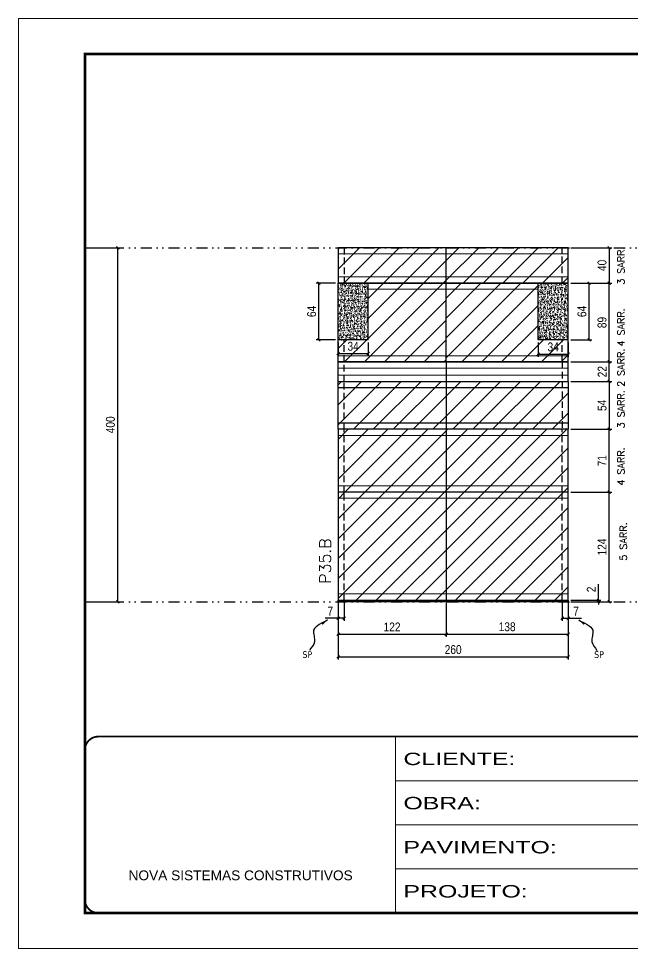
# Model space of a CAD drawing. Extents: x 28748 to 35002, y 14885 to 43501.
# Drawn here: x 30347 to 31040, y 25222 to 26272 of the extents above; entities that cross this region are included whole.
import ezdxf

# ---------------------------------------------------------------- set-up
doc = ezdxf.new("R2010")
doc.units = 0
for name, pattern in [('CONTINUO', [0]), ('DASHED', [0.75, 0.5, -0.25]), ('DIVIDE2', [0.625, 0.25, -0.125, 0, -0.125, 0, -0.125]), ('HIDDEN', [0.375, 0.25, -0.125])]:
    doc.linetypes.add(name, pattern=pattern)
for name, color, linetype in [('COTA', 241, 'Continuous'), ('Nível', 160, 'Continuous'), ('Painéis', 200, 'Continuous'), ('SARR_2.2x7', 40, 'Continuous'), ('Sarrafo de Pressão', 42, 'HIDDEN'), ('texto', 7, 'Continuous')]:
    doc.layers.add(name, color=color, linetype=linetype)
for name, color, linetype, lineweight in [('Folhas', 255, 'Continuous', 9), ('Hachura', 251, 'Continuous', 9), ('Sarr 2.2x7', 40, 'Continuous', 9), ('SARRAFO DE PRESSAO', 251, 'DASHED', 9), ('Texto Seção', 7, 'Continuous', 15)]:
    doc.layers.add(name, color=color, linetype=linetype, lineweight=lineweight)
doc.styles.add('ARIAL', font='arial.ttf')
doc.styles.add('COTA TECNICA', font='techl___.ttf', dxfattribs={"height": 10})
doc.styles.add('COTA TECNICA-50', font='techl___.ttf', dxfattribs={"height": 10})
doc.styles.add('REGUA-120', font='ROMANS.shx', dxfattribs={"height": 15})
doc.styles.add('ROMANS', font='romans.shx')
doc.styles.get("Standard").update_dxf_attribs({"font": 'arial.ttf'})
doc.styles.add('Tecnologia', font='')
doc.styles.get('Tecnologia').set_extended_font_data('Forgotten Futurist')
doc.dimstyles.new('COTA PAINEL-50', dxfattribs={"dimtxt": 10, "dimasz": 3, "dimexe": 3, "dimexo": 3, "dimgap": 3, "dimtad": 1, "dimdec": 1, "dimzin": 12, "dimdsep": 46, "dimtxsty": 'COTA TECNICA-50', "dimblk1": 'OBLIQUE', "dimblk2": 'OBLIQUE', "dimsah": 1, "dimcen": 0.9, "dimclrd": 4, "dimclre": 4, "dimclrt": 240, "dimadec": 1, "dimazin": 3, "dimtfac": 1, "dimtdec": 1, "dimtmove": 0, "dimatfit": 3, "dimfxl": 1, "dimtolj": 1, "dimtzin": 12, "dimarcsym": 0})
doc.dimstyles.new('PAINEL', dxfattribs={"dimtxt": 10, "dimasz": 3, "dimexe": 3, "dimexo": 3, "dimgap": 3, "dimtad": 1, "dimdec": 1, "dimzin": 12, "dimdsep": 46, "dimtxsty": 'COTA TECNICA', "dimblk1": 'OBLIQUE', "dimblk2": 'OBLIQUE', "dimsah": 1, "dimcen": 0.9, "dimclrd": 4, "dimclre": 4, "dimclrt": 240, "dimadec": 1, "dimazin": 3, "dimtfac": 1, "dimtdec": 1, "dimtmove": 0, "dimatfit": 3, "dimfxl": 1, "dimtolj": 1, "dimtzin": 12, "dimarcsym": 0})
doc.dimstyles.get("Standard").update_dxf_attribs({"dimtxt": 0.18, "dimasz": 0.18, "dimexe": 0.18, "dimexo": 0.0625, "dimgap": 0.09, "dimtad": 0, "dimtih": 1, "dimtoh": 1, "dimdec": 4, "dimzin": 0, "dimdsep": 46, "dimtxsty": 'Standard', "dimcen": 0.09, "dimadec": 0, "dimazin": 0, "dimtfac": 1, "dimtdec": 4, "dimtofl": 0, "dimtmove": 0, "dimatfit": 3, "dimfxl": 1, "dimtolj": 1, "dimtzin": 0, "dimarcsym": 0})
pattern_1 = [(45, (-98687.658, -2076.637), (-11.2253202, 11.2253202), [])]
pattern_2 = [(50, (23462.558, 29261.3907), (5.46554, -0.4781726), [0.5715, -6.2865]), (355, (23462.558, 29261.3907), (-1.0573026, 5.7317054), [0.4572, -5.0292175]), (100.451445, (23463.0134, 29261.351), (4.4082374, 5.2535326), [0.4857003, -5.3427073]), (46.1842, (23462.558, 29262.915), (8.132371, -1.26127), [0.85725, -9.42975]), (96.63556, (23463.2356, 29262.81), (7.122124, 7.422784), [0.728551, -8.014068]), (351.18415, (23462.558, 29262.915), (7.122124, 7.422784), [0.685799, -7.543792]), (21, (23463.32, 29262.5337), (4.5484317, -3.067956), [0.5715, -6.2865]), (326, (23463.32, 29262.5337), (1.854061, 5.525639), [0.4572, -5.0292]), (71.451445, (23463.699, 29262.278), (6.4024926, 2.457683), [0.4857003, -5.342698]), (37.5, (23462.558, 29261.3907), (0.0926581, 2.53665117), [0, -4.96824, 0, -5.1054, 0, -5.04825]), (7.5, (23462.558, 29261.3907), (2.0045899, 3.0054172), [0, -2.91084, 0, -4.85394, 0, -1.92405]), (327.5, (23460.8586, 29261.3907), (4.06771786, -0.1718623), [0, -1.905, 0, -5.9436, 0, -7.8867]), (317.5, (23460.0966, 29261.3907), (4.4438754, 0.7627947), [0, -2.4765, 0, -3.94716, 0, -5.6007])]
pattern_3 = [(45, (22629.309, 32144.585), (-11.22532, 11.22532), [])]

# ---------------------------------------------------------------- blocks, each defined once
blk = doc.blocks.new('9999999999')
at = {"color": 30, "linetype": 'CONTINUO'}
for p, q in [((98564.6, 34230.2), (98564.6, 34429.4)), ((98564.6, 34379.6), (99584, 34379.6)), ((98564.6, 34329.8), (99488, 34329.8)), ((98564.6, 34280), (99488, 34280))]:
    blk.add_line(p, q, dxfattribs=at)
at = {"color": 30, "linetype": 'CONTINUO', "const_width": 2}
blk.add_lwpolyline([(99584, 34230.2), (99584, 34414.4, 0.414214), (99569, 34429.4), (98229, 34429.4, 0.414214), (98214, 34414.4), (98214, 34245.2, 0.414214), (98229, 34230.2), (99584, 34230.2)], format="xyb", dxfattribs=at)
at = {"layer": 'Folhas'}
blk.add_lwpolyline([(98139, 34190.2), (99624, 34190.2), (99624, 35240.2), (98139, 35240.2)], close=True, dxfattribs=at)
at = {"layer": 'Folhas', "color": 30, "const_width": 3}
blk.add_lwpolyline([(98214, 34230.2), (99584, 34230.2), (99584, 35200.2), (98214, 35200.2)], close=True, dxfattribs=at)
at = {"color": 7, "linetype": 'Continuous', "ltscale": 5, "style": 'ARIAL'}
blk.add_text('NOVA SISTEMAS CONSTRUTIVOS', height=11.059, dxfattribs=at).set_placement((98263.2, 34267.2))
at = {"layer": 'Folhas', "color": 7, "style": 'Tecnologia', "width": 1.5}
for s, p in [('CLIENTE:', (98573.7, 34397.2)), ('OBRA:', (98573.7, 34347.3)), ('PAVIMENTO:', (98573.7, 34297.5)), ('PROJETO:', (98573.7, 34247.7))]:
    blk.add_text(s, height=14, dxfattribs=at).set_placement(p)
blk = doc.blocks.new('_Oblique')
at = {"color": 0, "linetype": 'ByBlock', "lineweight": -2}
blk.add_line((-0.5, -0.5), (0.5, 0.5), dxfattribs=at)
blk = doc.blocks.new('*D1207')
at = {"layer": 'COTA', "color": 4, "lineweight": -2, "transparency": 16777216}
for p, q in [((30707.7, 25612.4), (30707.7, 25548.4)), ((30967.7, 25612.4), (30967.7, 25548.4)), ((30707.7, 25551.4), (30967.7, 25551.4))]:
    blk.add_line(p, q, dxfattribs=at)
at = {"layer": 'Defpoints', "color": 0, "transparency": 16777216}
for p in [(30707.7, 25615.4), (30967.7, 25615.4), (30967.7, 25551.4)]:
    blk.add_point(p, dxfattribs=at)
at = {"layer": 'COTA', "color": 4, "lineweight": -2, "transparency": 16777216, "xscale": 3, "yscale": 3, "zscale": 3, "rotation": 180}
blk.add_blockref('_Oblique', (30707.7, 25551.4), dxfattribs=at)
at = {"layer": 'COTA', "color": 4, "lineweight": -2, "transparency": 16777216, "xscale": 3, "yscale": 3, "zscale": 3}
blk.add_blockref('_Oblique', (30967.7, 25551.4), dxfattribs=at)
at = {"layer": 'COTA', "color": 240, "transparency": 16777216, "insert": (30837.7, 25559.5), "char_height": 10, "attachment_point": 5, "style": 'COTA TECNICA'}
blk.add_mtext('\\A1;260', dxfattribs=at)
blk = doc.blocks.new('*D1208')
at = {"layer": 'COTA', "color": 4, "lineweight": -2, "transparency": 16777216}
for p, q in [((30707.7, 25610.4), (30707.7, 25591.9)), ((30714.7, 25612.4), (30714.7, 25591.9)), ((30707.7, 25594.9), (30693, 25594.9)), ((30714.7, 25594.9), (30707.7, 25594.9))]:
    blk.add_line(p, q, dxfattribs=at)
at = {"layer": 'Defpoints', "color": 0, "transparency": 16777216}
for p in [(30707.7, 25613.4), (30714.7, 25615.4), (30707.7, 25594.9)]:
    blk.add_point(p, dxfattribs=at)
at = {"layer": 'COTA', "color": 4, "lineweight": -2, "transparency": 16777216, "xscale": 3, "yscale": 3, "zscale": 3, "rotation": 180}
blk.add_blockref('_Oblique', (30707.7, 25594.9), dxfattribs=at)
at = {"layer": 'COTA', "color": 4, "lineweight": -2, "transparency": 16777216, "xscale": 3, "yscale": 3, "zscale": 3}
blk.add_blockref('_Oblique', (30714.7, 25594.9), dxfattribs=at)
at = {"layer": 'COTA', "color": 240, "transparency": 16777216, "insert": (30698.9, 25603), "char_height": 10, "attachment_point": 5, "style": 'COTA TECNICA-50'}
blk.add_mtext('\\A1;7', dxfattribs=at)
blk = doc.blocks.new('*D1209')
at = {"layer": 'COTA', "color": 4, "lineweight": -2, "transparency": 16777216}
for p, q in [((30960.7, 25612.4), (30960.7, 25591.9)), ((30967.7, 25610.4), (30967.7, 25591.9)), ((30960.7, 25594.9), (30967.7, 25594.9)), ((30967.7, 25594.9), (30982.5, 25594.9))]:
    blk.add_line(p, q, dxfattribs=at)
at = {"layer": 'Defpoints', "color": 0, "transparency": 16777216}
for p in [(30960.7, 25615.4), (30967.7, 25613.4), (30967.7, 25594.9)]:
    blk.add_point(p, dxfattribs=at)
at = {"layer": 'COTA', "color": 4, "lineweight": -2, "transparency": 16777216, "xscale": 3, "yscale": 3, "zscale": 3, "rotation": 180}
blk.add_blockref('_Oblique', (30960.7, 25594.9), dxfattribs=at)
at = {"layer": 'COTA', "color": 4, "lineweight": -2, "transparency": 16777216, "xscale": 3, "yscale": 3, "zscale": 3}
blk.add_blockref('_Oblique', (30967.7, 25594.9), dxfattribs=at)
at = {"layer": 'COTA', "color": 240, "transparency": 16777216, "insert": (30976.6, 25603), "char_height": 10, "attachment_point": 5, "style": 'COTA TECNICA-50'}
blk.add_mtext('\\A1;7', dxfattribs=at)
blk = doc.blocks.new('*D1210')
at = {"layer": 'COTA', "color": 4, "lineweight": -2, "transparency": 16777216}
for p, q in [((30970.7, 25737.4), (31017, 25737.4)), ((31014, 25613.4), (31014, 25737.4)), ((30970.7, 25613.4), (31017, 25613.4))]:
    blk.add_line(p, q, dxfattribs=at)
at = {"layer": 'Defpoints', "color": 0, "transparency": 16777216}
for p in [(30967.7, 25737.4), (31014, 25737.4), (30967.7, 25613.4)]:
    blk.add_point(p, dxfattribs=at)
at = {"layer": 'COTA', "color": 4, "lineweight": -2, "transparency": 16777216, "xscale": 3, "yscale": 3, "zscale": 3}
for p, rotation in [((31014, 25737.4), 90), ((31014, 25613.4), 270)]:
    blk.add_blockref('_Oblique', p, dxfattribs=dict(at, rotation=rotation))
at = {"layer": 'COTA', "color": 240, "transparency": 16777216, "insert": (31005.9, 25675.4), "char_height": 10, "attachment_point": 5, "rotation": 90, "style": 'COTA TECNICA-50'}
blk.add_mtext('\\A1;124', dxfattribs=at)
blk = doc.blocks.new('*D1211')
at = {"layer": 'COTA', "color": 4, "lineweight": -2, "transparency": 16777216}
for p, q in [((31001.7, 25615.4), (31001.7, 25633.5)), ((30970.7, 25615.4), (31004.7, 25615.4)), ((30970.7, 25613.4), (31004.7, 25613.4)), ((31001.7, 25613.4), (31001.7, 25615.4)), ((31001.7, 25613.4), (31001.7, 25610.4))]:
    blk.add_line(p, q, dxfattribs=at)
at = {"layer": 'Defpoints', "color": 0, "transparency": 16777216}
for p in [(30967.7, 25615.4), (30967.7, 25613.4), (31001.7, 25613.4)]:
    blk.add_point(p, dxfattribs=at)
at = {"layer": 'COTA', "color": 4, "lineweight": -2, "transparency": 16777216, "xscale": 3, "yscale": 3, "zscale": 3}
for p, rotation in [((31001.7, 25615.4), 270), ((31001.7, 25613.4), 90)]:
    blk.add_blockref('_Oblique', p, dxfattribs=dict(at, rotation=rotation))
at = {"layer": 'COTA', "color": 240, "transparency": 16777216, "insert": (30993.7, 25627.5), "char_height": 10, "attachment_point": 5, "rotation": 90, "style": 'COTA TECNICA-50'}
blk.add_mtext('\\A1;2', dxfattribs=at)
blk = doc.blocks.new('*D1212')
at = {"layer": 'COTA', "color": 4, "linetype": 'ByBlock', "lineweight": -2, "transparency": 16777216}
for p, q in [((30970.7, 25808.4), (31017, 25808.4)), ((31014, 25737.4), (31014, 25808.4)), ((30970.7, 25737.4), (31017, 25737.4))]:
    blk.add_line(p, q, dxfattribs=at)
at = {"layer": 'Defpoints', "color": 0, "linetype": 'ByBlock', "transparency": 16777216}
for p in [(30967.7, 25808.4), (31014, 25808.4), (30967.7, 25737.4)]:
    blk.add_point(p, dxfattribs=at)
at = {"layer": 'COTA', "color": 4, "linetype": 'ByBlock', "lineweight": -2, "transparency": 16777216, "xscale": 3, "yscale": 3, "zscale": 3}
for p, rotation in [((31014, 25808.4), 90), ((31014, 25737.4), 270)]:
    blk.add_blockref('_Oblique', p, dxfattribs=dict(at, rotation=rotation))
at = {"layer": 'COTA', "color": 240, "linetype": 'ByBlock', "transparency": 16777216, "insert": (31005.9, 25772.9), "char_height": 10, "attachment_point": 5, "rotation": 90, "style": 'COTA TECNICA'}
blk.add_mtext('\\A1;71', dxfattribs=at)
blk = doc.blocks.new('*D1213')
at = {"layer": 'COTA', "color": 4, "linetype": 'ByBlock', "lineweight": -2, "transparency": 16777216}
for p, q in [((30707.7, 25612.4), (30707.7, 25574.1)), ((30829.7, 25612.4), (30829.7, 25574.1)), ((30707.7, 25577.1), (30829.7, 25577.1))]:
    blk.add_line(p, q, dxfattribs=at)
at = {"layer": 'Defpoints', "color": 0, "linetype": 'ByBlock', "transparency": 16777216}
for p in [(30707.7, 25615.4), (30829.7, 25615.4), (30829.7, 25577.1)]:
    blk.add_point(p, dxfattribs=at)
at = {"layer": 'COTA', "color": 4, "linetype": 'ByBlock', "lineweight": -2, "transparency": 16777216, "xscale": 3, "yscale": 3, "zscale": 3, "rotation": 180}
blk.add_blockref('_Oblique', (30707.7, 25577.1), dxfattribs=at)
at = {"layer": 'COTA', "color": 4, "linetype": 'ByBlock', "lineweight": -2, "transparency": 16777216, "xscale": 3, "yscale": 3, "zscale": 3}
blk.add_blockref('_Oblique', (30829.7, 25577.1), dxfattribs=at)
at = {"layer": 'COTA', "color": 240, "linetype": 'ByBlock', "transparency": 16777216, "insert": (30768.7, 25585.1), "char_height": 10, "attachment_point": 5, "style": 'COTA TECNICA'}
blk.add_mtext('\\A1;122', dxfattribs=at)
blk = doc.blocks.new('*D1954')
at = {"layer": 'COTA', "color": 4, "linetype": 'ByBlock', "lineweight": -2, "transparency": 16777216}
for p, q in [((30829.7, 25612.4), (30829.7, 25574.1)), ((30967.7, 25610.4), (30967.7, 25574.1)), ((30829.7, 25577.1), (30967.7, 25577.1))]:
    blk.add_line(p, q, dxfattribs=at)
at = {"layer": 'Defpoints', "color": 0, "linetype": 'ByBlock', "transparency": 16777216}
for p in [(30829.7, 25615.4), (30967.7, 25613.4), (30967.7, 25577.1)]:
    blk.add_point(p, dxfattribs=at)
at = {"layer": 'COTA', "color": 4, "linetype": 'ByBlock', "lineweight": -2, "transparency": 16777216, "xscale": 3, "yscale": 3, "zscale": 3, "rotation": 180}
blk.add_blockref('_Oblique', (30829.7, 25577.1), dxfattribs=at)
at = {"layer": 'COTA', "color": 4, "linetype": 'ByBlock', "lineweight": -2, "transparency": 16777216, "xscale": 3, "yscale": 3, "zscale": 3}
blk.add_blockref('_Oblique', (30967.7, 25577.1), dxfattribs=at)
at = {"layer": 'COTA', "color": 240, "linetype": 'ByBlock', "transparency": 16777216, "insert": (30898.7, 25585.3), "char_height": 10, "attachment_point": 5, "style": 'COTA TECNICA'}
blk.add_mtext('\\A1;138', dxfattribs=at)
blk = doc.blocks.new('*D1955')
at = {"layer": 'COTA', "color": 4, "linetype": 'ByBlock', "lineweight": -2, "transparency": 16777216}
for p, q in [((30424.8, 26013.4), (30461.8, 26013.4)), ((30458.8, 25613.4), (30458.8, 26013.4)), ((30424.8, 25613.4), (30461.8, 25613.4))]:
    blk.add_line(p, q, dxfattribs=at)
at = {"layer": 'Defpoints', "color": 0, "linetype": 'ByBlock', "transparency": 16777216}
for p in [(30421.8, 26013.4), (30458.8, 26013.4), (30421.8, 25613.4)]:
    blk.add_point(p, dxfattribs=at)
at = {"layer": 'COTA', "color": 4, "linetype": 'ByBlock', "lineweight": -2, "transparency": 16777216, "xscale": 3, "yscale": 3, "zscale": 3}
for p, rotation in [((30458.8, 26013.4), 90), ((30458.8, 25613.4), 270)]:
    blk.add_blockref('_Oblique', p, dxfattribs=dict(at, rotation=rotation))
at = {"layer": 'COTA', "color": 240, "linetype": 'ByBlock', "transparency": 16777216, "insert": (30450.6, 25813.4), "char_height": 10, "attachment_point": 5, "rotation": 90, "style": 'COTA TECNICA'}
blk.add_mtext('\\A1;400', dxfattribs=at)
blk = doc.blocks.new('*D1216')
at = {"layer": 'COTA', "color": 4, "lineweight": -2, "transparency": 16777216}
for p, q in [((30970.7, 25973.4), (31017, 25973.4)), ((31014, 25884.4), (31014, 25973.4)), ((30970.7, 25884.4), (31017, 25884.4))]:
    blk.add_line(p, q, dxfattribs=at)
at = {"layer": 'Defpoints', "color": 0, "transparency": 16777216}
for p in [(30967.7, 25973.4), (31014, 25973.4), (30967.7, 25884.4)]:
    blk.add_point(p, dxfattribs=at)
at = {"layer": 'COTA', "color": 4, "lineweight": -2, "transparency": 16777216, "xscale": 3, "yscale": 3, "zscale": 3}
for p, rotation in [((31014, 25973.4), 90), ((31014, 25884.4), 270)]:
    blk.add_blockref('_Oblique', p, dxfattribs=dict(at, rotation=rotation))
at = {"layer": 'COTA', "color": 240, "transparency": 16777216, "insert": (31005.9, 25928.9), "char_height": 10, "attachment_point": 5, "rotation": 90, "style": 'COTA TECNICA'}
blk.add_mtext('\\A1;89', dxfattribs=at)
blk = doc.blocks.new('*D1914')
at = {"layer": 'COTA', "color": 4, "lineweight": -2, "transparency": 16777216}
for p, q in [((30970.7, 25973.4), (30994.3, 25973.4)), ((30991.3, 25909.4), (30991.3, 25973.4)), ((30970.7, 25909.4), (30994.3, 25909.4))]:
    blk.add_line(p, q, dxfattribs=at)
at = {"layer": 'Defpoints', "color": 0, "transparency": 16777216}
for p in [(30967.7, 25973.4), (30991.3, 25973.4), (30967.7, 25909.4)]:
    blk.add_point(p, dxfattribs=at)
at = {"layer": 'COTA', "color": 4, "lineweight": -2, "transparency": 16777216, "xscale": 3, "yscale": 3, "zscale": 3}
for p, rotation in [((30991.3, 25973.4), 90), ((30991.3, 25909.4), 270)]:
    blk.add_blockref('_Oblique', p, dxfattribs=dict(at, rotation=rotation))
at = {"layer": 'COTA', "color": 240, "transparency": 16777216, "insert": (30983.2, 25941.4), "char_height": 10, "attachment_point": 5, "rotation": 90, "style": 'COTA TECNICA'}
blk.add_mtext('\\A1;64', dxfattribs=at)
blk = doc.blocks.new('*D1915')
at = {"layer": 'COTA', "color": 4, "lineweight": -2, "transparency": 16777216}
for p, q in [((30704.7, 25973.4), (30683, 25973.4)), ((30686, 25909.4), (30686, 25973.4)), ((30704.7, 25909.4), (30683, 25909.4))]:
    blk.add_line(p, q, dxfattribs=at)
at = {"layer": 'Defpoints', "color": 0, "transparency": 16777216}
for p in [(30686, 25973.4), (30707.7, 25973.4), (30707.7, 25909.4)]:
    blk.add_point(p, dxfattribs=at)
at = {"layer": 'COTA', "color": 4, "lineweight": -2, "transparency": 16777216, "xscale": 3, "yscale": 3, "zscale": 3}
for p, rotation in [((30686, 25973.4), 90), ((30686, 25909.4), 270)]:
    blk.add_blockref('_Oblique', p, dxfattribs=dict(at, rotation=rotation))
at = {"layer": 'COTA', "color": 240, "transparency": 16777216, "insert": (30677.9, 25941.4), "char_height": 10, "attachment_point": 5, "rotation": 90, "style": 'COTA TECNICA'}
blk.add_mtext('\\A1;64', dxfattribs=at)
blk = doc.blocks.new('*D2076')
at = {"layer": 'COTA', "color": 4, "lineweight": -2, "transparency": 16777216}
for p, q in [((30707.7, 25906.4), (30707.7, 25890.8)), ((30741.7, 25906.4), (30741.7, 25890.8)), ((30707.7, 25893.8), (30741.7, 25893.8))]:
    blk.add_line(p, q, dxfattribs=at)
at = {"layer": 'Defpoints', "color": 0, "transparency": 16777216}
for p in [(30707.7, 25909.4), (30741.7, 25909.4), (30741.7, 25893.8)]:
    blk.add_point(p, dxfattribs=at)
at = {"layer": 'COTA', "color": 4, "lineweight": -2, "transparency": 16777216, "xscale": 3, "yscale": 3, "zscale": 3, "rotation": 180}
blk.add_blockref('_Oblique', (30707.7, 25893.8), dxfattribs=at)
at = {"layer": 'COTA', "color": 4, "lineweight": -2, "transparency": 16777216, "xscale": 3, "yscale": 3, "zscale": 3}
blk.add_blockref('_Oblique', (30741.7, 25893.8), dxfattribs=at)
at = {"layer": 'COTA', "color": 240, "transparency": 16777216, "insert": (30724.7, 25902), "char_height": 10, "attachment_point": 5, "style": 'COTA TECNICA-50'}
blk.add_mtext('\\A1;34', dxfattribs=at)
blk = doc.blocks.new('*D2077')
at = {"layer": 'COTA', "color": 4, "lineweight": -2, "transparency": 16777216}
for p, q in [((30933.7, 25906.4), (30933.7, 25890.1)), ((30967.7, 25906.4), (30967.7, 25890.1)), ((30933.7, 25893.1), (30967.7, 25893.1))]:
    blk.add_line(p, q, dxfattribs=at)
at = {"layer": 'Defpoints', "color": 0, "transparency": 16777216}
for p in [(30933.7, 25909.4), (30967.7, 25909.4), (30967.7, 25893.1)]:
    blk.add_point(p, dxfattribs=at)
at = {"layer": 'COTA', "color": 4, "lineweight": -2, "transparency": 16777216, "xscale": 3, "yscale": 3, "zscale": 3, "rotation": 180}
blk.add_blockref('_Oblique', (30933.7, 25893.1), dxfattribs=at)
at = {"layer": 'COTA', "color": 4, "lineweight": -2, "transparency": 16777216, "xscale": 3, "yscale": 3, "zscale": 3}
blk.add_blockref('_Oblique', (30967.7, 25893.1), dxfattribs=at)
at = {"layer": 'COTA', "color": 240, "transparency": 16777216, "insert": (30950.7, 25901.3), "char_height": 10, "attachment_point": 5, "style": 'COTA TECNICA-50'}
blk.add_mtext('\\A1;34', dxfattribs=at)
blk = doc.blocks.new('*D1413')
at = {"layer": 'COTA', "color": 4, "lineweight": -2, "transparency": 16777216}
for p, q in [((30970.7, 26013.4), (31017, 26013.4)), ((31014, 26013.4), (31014, 25973.4)), ((30970.7, 25973.4), (31017, 25973.4))]:
    blk.add_line(p, q, dxfattribs=at)
at = {"layer": 'Defpoints', "color": 0, "transparency": 16777216}
for p in [(30967.7, 26013.4), (30967.7, 25973.4), (31014, 25973.4)]:
    blk.add_point(p, dxfattribs=at)
at = {"layer": 'COTA', "color": 4, "lineweight": -2, "transparency": 16777216, "xscale": 3, "yscale": 3, "zscale": 3}
for p, rotation in [((31014, 26013.4), 90), ((31014, 25973.4), 270)]:
    blk.add_blockref('_Oblique', p, dxfattribs=dict(at, rotation=rotation))
at = {"layer": 'COTA', "color": 240, "transparency": 16777216, "insert": (31005.9, 25993.4), "char_height": 10, "attachment_point": 5, "rotation": 90, "style": 'COTA TECNICA-50'}
blk.add_mtext('\\A1;40', dxfattribs=at)
blk = doc.blocks.new('*D2327')
at = {"layer": 'COTA', "color": 4, "lineweight": -2, "transparency": 16777216}
for p, q in [((30970.7, 25862.4), (31017, 25862.4)), ((31014, 25862.4), (31014, 25808.4)), ((30970.7, 25808.4), (31017, 25808.4))]:
    blk.add_line(p, q, dxfattribs=at)
at = {"layer": 'Defpoints', "color": 0, "transparency": 16777216}
for p in [(30967.7, 25862.4), (30967.7, 25808.4), (31014, 25808.4)]:
    blk.add_point(p, dxfattribs=at)
at = {"layer": 'COTA', "color": 4, "lineweight": -2, "transparency": 16777216, "xscale": 3, "yscale": 3, "zscale": 3}
for p, rotation in [((31014, 25862.4), 90), ((31014, 25808.4), 270)]:
    blk.add_blockref('_Oblique', p, dxfattribs=dict(at, rotation=rotation))
at = {"layer": 'COTA', "color": 240, "transparency": 16777216, "insert": (31005.9, 25835.4), "char_height": 10, "attachment_point": 5, "rotation": 90, "style": 'COTA TECNICA'}
blk.add_mtext('\\A1;54', dxfattribs=at)
blk = doc.blocks.new('*D2481')
at = {"layer": 'COTA', "color": 4, "lineweight": -2, "transparency": 16777216}
for p, q in [((30970.7, 25884.4), (31017, 25884.4)), ((31014, 25862.4), (31014, 25884.4)), ((30970.7, 25862.4), (31017, 25862.4))]:
    blk.add_line(p, q, dxfattribs=at)
at = {"layer": 'Defpoints', "color": 0, "transparency": 16777216}
for p in [(30967.7, 25884.4), (31014, 25884.4), (30967.7, 25862.4)]:
    blk.add_point(p, dxfattribs=at)
at = {"layer": 'COTA', "color": 4, "lineweight": -2, "transparency": 16777216, "xscale": 3, "yscale": 3, "zscale": 3}
for p, rotation in [((31014, 25884.4), 90), ((31014, 25862.4), 270)]:
    blk.add_blockref('_Oblique', p, dxfattribs=dict(at, rotation=rotation))
at = {"layer": 'COTA', "color": 240, "transparency": 16777216, "insert": (31006, 25873.4), "char_height": 10, "attachment_point": 5, "rotation": 90, "style": 'COTA TECNICA'}
blk.add_mtext('\\A1;22', dxfattribs=at)

msp = doc.modelspace()

# ---------------------------------------------------------------- hatches: boundary and pattern name
at = {"layer": 'COTA', "linetype": 'ByBlock'}
h = msp.add_hatch(dxfattribs=at)
h.set_pattern_fill('AR-CONC', color=256, scale=0.03)
h.set_pattern_definition(pattern_2)
h.paths.add_polyline_path([(30741.73, 25973.4), (30707.73, 25973.4), (30707.73, 25909.4), (30741.73, 25909.4)])
h = msp.add_hatch(dxfattribs=at)
h.set_pattern_fill('AR-CONC', color=256, scale=0.03)
h.set_pattern_definition(pattern_2)
h.paths.add_polyline_path([(30967.73, 25973.4), (30933.73, 25973.4), (30933.73, 25909.4), (30967.73, 25909.4)])
at = {"layer": 'Hachura'}
h = msp.add_hatch(dxfattribs=at)
h.set_pattern_fill('ANSI31', color=256, scale=5)
h.set_pattern_definition(pattern_3)
h.paths.add_polyline_path([(30829.73, 25973.4), (30829.73, 26013.4), (30707.73, 26013.4), (30707.73, 25973.4)])
h = msp.add_hatch(dxfattribs=at)
h.set_pattern_fill('ANSI31', color=256, scale=5)
h.set_pattern_definition(pattern_3)
h.paths.add_polyline_path([(30967.73, 25973.4), (30967.73, 26013.4), (30829.73, 26013.4), (30829.73, 25973.4)])
h = msp.add_hatch(dxfattribs=at)
h.set_pattern_fill('ANSI31', color=256, scale=5)
h.set_pattern_definition(pattern_3)
h.paths.add_polyline_path([(30829.73, 25973.4), (30741.73, 25973.4), (30741.73, 25909.4), (30707.73, 25909.4), (30707.73, 25884.4), (30829.73, 25884.4)])
h = msp.add_hatch(dxfattribs=at)
h.set_pattern_fill('ANSI31', color=256, scale=5)
h.set_pattern_definition([(45, (22615.809, 35568.31), (-11.22532, 11.22532), [])])
h.paths.add_polyline_path([(30967.73, 25884.4), (30967.73, 25909.4), (30933.73, 25909.4), (30933.73, 25973.4), (30829.73, 25973.4), (30829.73, 25884.4)])
h = msp.add_hatch(dxfattribs=at)
h.set_pattern_fill('ANSI31', color=256, scale=5)
h.paths.add_polyline_path([(30829.73, 25862.4), (30707.73, 25862.4), (30707.73, 25808.4), (30829.73, 25808.4)])
h = msp.add_hatch(dxfattribs=at)
h.set_pattern_fill('ANSI31', color=256, scale=5)
h.paths.add_polyline_path([(30967.73, 25862.4), (30829.73, 25862.4), (30829.73, 25808.4), (30967.73, 25808.4)])
at = {"layer": 'Hachura', "linetype": 'ByBlock'}
h = msp.add_hatch(dxfattribs=at)
h.set_pattern_fill('ANSI31', color=256, scale=5)
h.set_pattern_definition(pattern_1)
h.paths.add_polyline_path([(30707.73, 25808.4), (30707.73, 25737.4), (30829.73, 25737.4), (30829.73, 25808.4)])
h = msp.add_hatch(dxfattribs=at)
h.set_pattern_fill('ANSI31', color=256, scale=5)
h.set_pattern_definition(pattern_1)
h.paths.add_polyline_path([(30967.73, 25808.4), (30829.73, 25808.4), (30829.73, 25737.4), (30967.73, 25737.4)])
h = msp.add_hatch(dxfattribs=at)
h.set_pattern_fill('ANSI31', color=256, scale=5)
h.set_pattern_definition(pattern_1)
h.paths.add_polyline_path([(30707.73, 25737.4), (30707.73, 25615.4), (30829.73, 25615.4), (30829.73, 25737.4)])
h = msp.add_hatch(dxfattribs=at)
h.set_pattern_fill('ANSI31', color=256, scale=5)
h.set_pattern_definition(pattern_1)
h.paths.add_polyline_path([(30829.73, 25737.4), (30829.73, 25615.4), (30967.73, 25615.4), (30967.73, 25737.4)])

# ---------------------------------------------------------------- linework, layer by layer
at = {"layer": 'COTA', "linetype": 'ByBlock'}
for p, q in [((30707.73, 25909.4), (30707.73, 25973.4)), ((30741.73, 25973.4), (30707.73, 25973.4)), ((30967.73, 25973.4), (30933.73, 25973.4)), ((30967.73, 25909.4), (30967.73, 25973.4))]:
    msp.add_line(p, q, dxfattribs=at)
at = {"layer": 'Nível', "color": 4, "linetype": 'DIVIDE2', "ltscale": 50}
for p, q in [((30421.84, 26013.4), (31791.84, 26013.4)), ((30421.84, 25613.4), (31791.84, 25613.4))]:
    msp.add_line(p, q, dxfattribs=at)
at = {"layer": 'Painéis'}
for p, q in [((30967.73, 26013.4), (30707.73, 26013.4)), ((30707.73, 26013.4), (30707.73, 25973.4)), ((30829.73, 25973.4), (30829.73, 26013.4)), ((30967.73, 25973.4), (30967.73, 26013.4)), ((30707.73, 25973.4), (30967.73, 25973.4)), ((30741.73, 25909.4), (30741.73, 25973.4)), ((30933.73, 25973.4), (30741.73, 25973.4)), ((30829.73, 25884.4), (30829.73, 25973.4)), ((30933.73, 25909.4), (30933.73, 25973.4)), ((30707.73, 25884.4), (30707.73, 25909.4)), ((30741.73, 25909.4), (30707.73, 25909.4)), ((30967.73, 25909.4), (30933.73, 25909.4)), ((30967.73, 25884.4), (30967.73, 25909.4)), ((30967.73, 25884.4), (30707.73, 25884.4)), ((30967.73, 25884.4), (30707.73, 25884.4)), ((30707.73, 25884.4), (30967.73, 25884.4)), ((30707.73, 25884.4), (30967.73, 25884.4)), ((30707.73, 25862.4), (30707.73, 25884.4)), ((30829.73, 25884.4), (30829.73, 25862.4)), ((30967.73, 25862.4), (30967.73, 25884.4)), ((30707.73, 25808.4), (30707.73, 25862.4)), ((30707.73, 25862.4), (30967.73, 25862.4)), ((30829.73, 25862.4), (30829.73, 25808.4)), ((30967.73, 25862.4), (30967.73, 25808.4)), ((30707.73, 25808.4), (30707.73, 25615.4)), ((30967.73, 25808.4), (30707.73, 25808.4)), ((30829.73, 25808.4), (30829.73, 25615.4)), ((30967.73, 25615.4), (30967.73, 25808.4)), ((30967.73, 25737.4), (30707.73, 25737.4)), ((30707.73, 25615.4), (30967.73, 25615.4))]:
    msp.add_line(p, q, dxfattribs=at)
msp.add_lwpolyline([(30707.73, 25615.4), (30967.73, 25615.4), (30967.73, 25613.4), (30707.73, 25613.4)], close=True, dxfattribs=at)
at = {"layer": 'Sarr 2.2x7'}
for p, q in [((30967.73, 26006.4), (30707.73, 26006.4)), ((30707.73, 25980.4), (30967.73, 25980.4)), ((30933.73, 25966.4), (30741.73, 25966.4)), ((30967.73, 25891.4), (30707.73, 25891.4)), ((30707.73, 25877.4), (30967.73, 25877.4)), ((30707.73, 25869.4), (30967.73, 25869.4)), ((30967.73, 25801.4), (30707.73, 25801.4)), ((30967.73, 25744.4), (30707.73, 25744.4)), ((30967.73, 25730.4), (30707.73, 25730.4)), ((30967.73, 25622.4), (30707.73, 25622.4)), ((30967.73, 25615.4), (30707.73, 25615.4))]:
    msp.add_line(p, q, dxfattribs=at)
at = {"layer": 'Sarr 2.2x7', "linetype": 'Continuous'}
for p, q in [((30707.73, 25737.4), (30707.73, 25740.4)), ((30707.73, 25615.4), (30707.73, 25622.4)), ((30967.73, 25615.4), (30967.73, 25622.4))]:
    msp.add_line(p, q, dxfattribs=at)
at = {"layer": 'SARR_2.2x7'}
for p, q in [((30707.73, 25855.4), (30967.73, 25855.4)), ((30967.73, 25815.4), (30707.73, 25815.4))]:
    msp.add_line(p, q, dxfattribs=at)
at = {"layer": 'Sarrafo de Pressão', "ltscale": 30}
for p, q in [((30714.73, 26013.4), (30714.73, 25973.4)), ((30960.73, 25973.4), (30960.73, 26013.4)), ((30714.73, 25884.4), (30714.73, 25909.4)), ((30960.73, 25884.4), (30960.73, 25909.4)), ((30714.73, 25862.4), (30714.73, 25884.4)), ((30960.73, 25884.4), (30960.73, 25862.4)), ((30714.73, 25808.4), (30714.73, 25862.4)), ((30960.73, 25862.4), (30960.73, 25808.4)), ((30714.73, 25737.4), (30714.73, 25808.4)), ((30960.73, 25737.4), (30960.73, 25808.4)), ((30714.73, 25615.4), (30714.73, 25737.4)), ((30960.73, 25615.4), (30960.73, 25737.4))]:
    msp.add_line(p, q, dxfattribs=at)

# ---------------------------------------------------------------- block references
at = {"layer": 'SARRAFO DE PRESSAO', "color": 6, "linetype": 'ByBlock'}
msp.add_blockref('9999999999', (-67792.14, -8968.09), dxfattribs=at)

# ---------------------------------------------------------------- texts
at = {"layer": 'texto', "color": 0, "char_height": 7.5, "attachment_point": 5}
for insert in [(30672.96, 25553.91), (31002.51, 25553.91)]:
    msp.add_mtext('{\\fTahoma|b0|i0|c0|p34;\\C4;SP}', dxfattribs=dict(at, insert=insert))
at = {"layer": 'Texto Seção', "linetype": 'Continuous', "style": 'ROMANS'}
for s, p in [('3 SARR.', (31031.17, 25971.52)), ('4 SARR.', (31031.17, 25901.85)), ('2 SARR.', (31031.17, 25856.23)), ('3 SARR.', (31031.17, 25809.32)), ('4 SARR.', (31031.17, 25744.74)), ('5 SARR.', (31033.88, 25660.03))]:
    msp.add_text(s, height=8, rotation=90, dxfattribs=at).set_placement(p)
at = {"layer": 'Texto Seção', "insert": (30699.7, 25633.87), "char_height": 13, "width": 285.3299, "attachment_point": 7, "rotation": 90, "style": 'REGUA-120'}
msp.add_mtext('P35.B', dxfattribs=at)

# ---------------------------------------------------------------- dimensions: what is measured, and where the dimension line sits
at = {"layer": 'COTA', "linetype": 'ByBlock'}
for base, p1, p2, picture, middle in [((30458.75, 26013.4), (30421.84, 25613.4), (30421.84, 26013.4), '*D1955', (30450.65, 25813.4)), ((31013.97, 25808.4), (30967.73, 25737.4), (30967.73, 25808.4), '*D1212', (31005.9, 25772.9))]:
    dim = msp.add_linear_dim(base=base, p1=p1, p2=p2, angle=90, dimstyle='PAINEL', dxfattribs=at)
    dim.commit()
    dim.dimension.update_dxf_attribs({"geometry": picture, "text_midpoint": middle})
at = {"layer": 'COTA'}
for base, p1, p2, angle, dimstyle, picture, middle in [((31013.97, 25973.4), (30967.73, 26013.4), (30967.73, 25973.4), 90, 'COTA PAINEL-50', '*D1413', (31005.87, 25993.4)), ((30685.99, 25973.4), (30707.73, 25909.4), (30707.73, 25973.4), 90, 'PAINEL', '*D1915', (30677.89, 25941.4)), ((31013.97, 25973.4), (30967.73, 25884.4), (30967.73, 25973.4), 90, 'PAINEL', '*D1216', (31005.87, 25928.9)), ((30991.31, 25973.4), (30967.73, 25909.4), (30967.73, 25973.4), 90, 'PAINEL', '*D1914', (30983.21, 25941.4)), ((31013.97, 25808.4), (30967.73, 25862.4), (30967.73, 25808.4), 90, 'PAINEL', '*D2327', (31005.86, 25835.4)), ((31013.97, 25737.4), (30967.73, 25613.4), (30967.73, 25737.4), 90, 'COTA PAINEL-50', '*D1210', (31005.9, 25675.4)), ((30707.73, 25594.89), (30714.73, 25615.4), (30707.73, 25613.4), 180, 'COTA PAINEL-50', '*D1208', (30698.87, 25602.96))]:
    dim = msp.add_linear_dim(base=base, p1=p1, p2=p2, angle=angle, dimstyle=dimstyle, dxfattribs=at)
    dim.commit()
    dim.dimension.update_dxf_attribs({"geometry": picture, "text_midpoint": middle})
for base, p1, p2, picture, middle in [((30741.73, 25893.82), (30707.73, 25909.4), (30741.73, 25909.4), '*D2076', (30724.73, 25902.04)), ((30967.73, 25893.09), (30933.73, 25909.4), (30967.73, 25909.4), '*D2077', (30950.73, 25901.31)), ((30967.73, 25594.89), (30960.73, 25615.4), (30967.73, 25613.4), '*D1209', (30976.6, 25602.96))]:
    dim = msp.add_linear_dim(base=base, p1=p1, p2=p2, dimstyle='COTA PAINEL-50', dxfattribs=at)
    dim.commit()
    dim.dimension.update_dxf_attribs({"geometry": picture, "text_midpoint": middle})
for base, p1, p2, dimstyle, picture, middle in [((31013.97, 25884.4), (30967.73, 25862.4), (30967.73, 25884.4), 'PAINEL', '*D2481', (31013.97, 25873.4)), ((31001.74, 25613.4), (30967.73, 25615.4), (30967.73, 25613.4), 'COTA PAINEL-50', '*D1211', (31001.74, 25627.46))]:
    dim = msp.add_linear_dim(base=base, p1=p1, p2=p2, angle=90, dimstyle=dimstyle, dxfattribs=at)
    dim.commit()
    dim.dimension.update_dxf_attribs({"geometry": picture, "text_midpoint": middle, "dimtype": 160})
dim = msp.add_linear_dim(base=(30967.73, 25551.45), p1=(30707.73, 25615.4), p2=(30967.73, 25615.4), dimstyle='PAINEL', override={"dimarcsym": 2}, dxfattribs=at)
dim.commit()
dim.dimension.update_dxf_attribs({"geometry": '*D1207', "text_midpoint": (30837.73, 25559.55)})
at = {"layer": 'COTA', "linetype": 'ByBlock'}
dim = msp.add_linear_dim(base=(30829.73, 25577.09), p1=(30707.73, 25615.4), p2=(30829.73, 25615.4), dimstyle='PAINEL', dxfattribs=at)
dim.commit()
dim.dimension.update_dxf_attribs({"geometry": '*D1213', "text_midpoint": (30768.73, 25585.15)})
dim = msp.add_linear_dim(base=(30967.73, 25577.09), p1=(30829.73, 25615.4), p2=(30967.73, 25613.4), dimstyle='PAINEL', override={"dimtmove": 1}, dxfattribs=at)
dim.commit()
dim.dimension.update_dxf_attribs({"geometry": '*D1954', "text_midpoint": (30898.73, 25585.33)})

# ---------------------------------------------------------------- leaders
at = {"layer": 'COTA', "path_type": 1}
for points in [[(30695.91, 25593.22), (30680.12, 25581.39), (30681.05, 25568.38), (30675.49, 25558.6)], [(30979.56, 25593.22), (30995.35, 25581.39), (30994.42, 25568.38), (30999.98, 25558.6)]]:
    msp.add_leader(points, dimstyle='Standard', override={"dimasz": 8}, dxfattribs=at)

doc.saveas('drawing.dxf')
